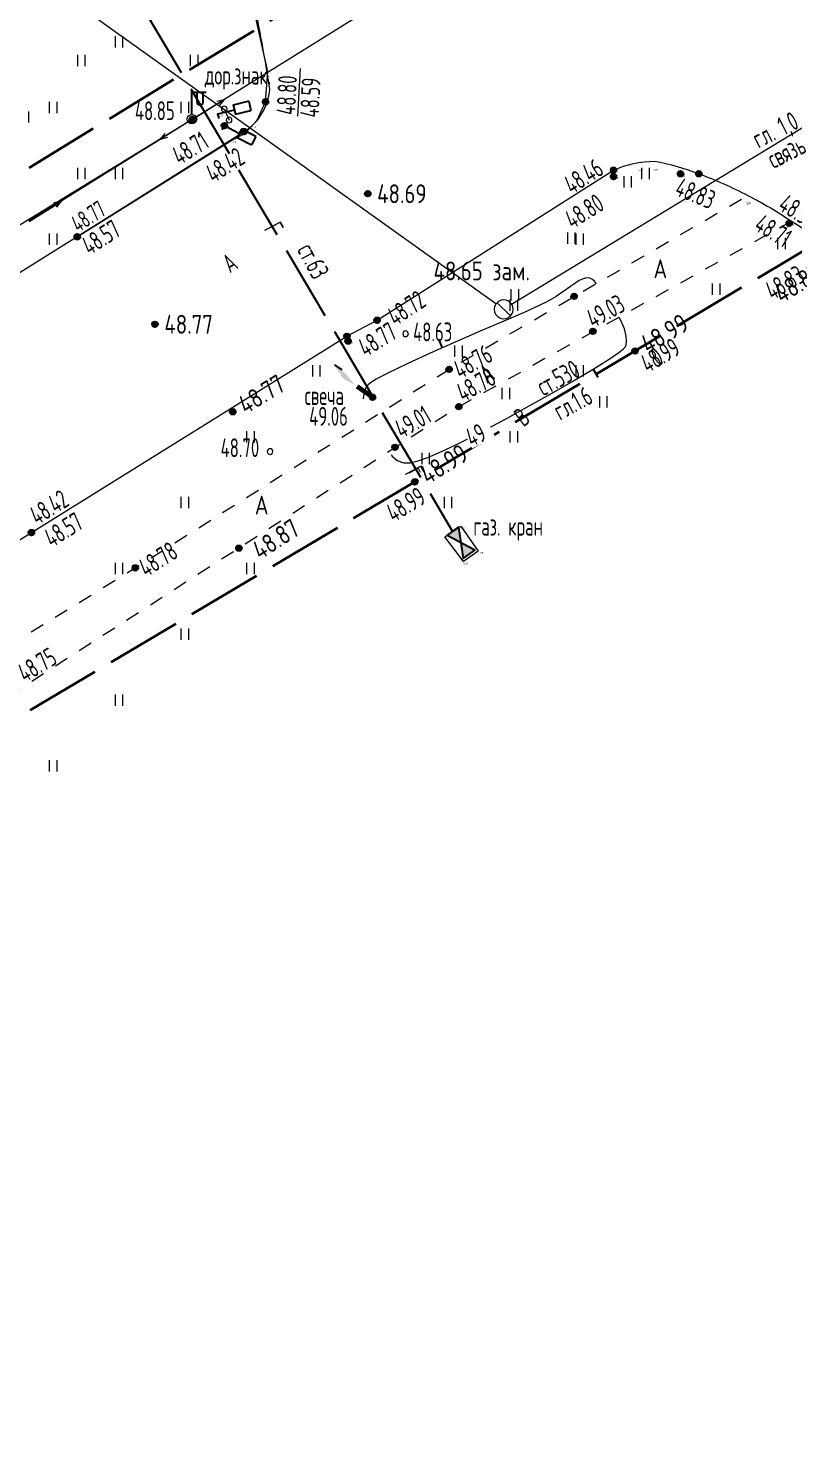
# Model space of a CAD drawing. Extents: x 1098675 to 1099684, y 381052 to 381453.
# Drawn here: x 1099203.2 to 1099243.9, y 381052.5 to 381128 of the extents above; entities that cross this region are included whole.
import ezdxf
from ezdxf.enums import TextEntityAlignment as Align

# ---------------------------------------------------------------- set-up
doc = ezdxf.new("R2010")
doc.units = 0
doc.header["$MEASUREMENT"] = 0
doc.set_wipeout_variables(frame=1)
for name, pattern in [('500_122_1_1', [10, 8, -2]), ('500_189_2', [3, 1.5, -1.5]), ('ШТРИХ 4х1', [5, 4, -1])]:
    doc.linetypes.add(name, pattern=pattern)
doc.layers.add('Горизонтали', color=32, linetype='CONTINUOUS', lineweight=15)
doc.layers.add('Съемка', color=253, linetype='CONTINUOUS', lineweight=20)
doc.layers.add('С_ВЫСОТА', color=252, linetype='CONTINUOUS')
doc.styles.add('10', font='GOST2304A.ttf', dxfattribs={"height": 0.001206})
doc.styles.add('24', font='GOST2304A.ttf', dxfattribs={"height": 0.001206})
doc.styles.add('TOPO_D431', font='GOST2304A.ttf')
doc.styles.add('ГОСТ', font='GOST2304A.ttf', dxfattribs={"height": 2.5})
doc.linetypes.add('500_132_1', pattern='A,4,[3,Topography.shx,S=2.5,R=0,X=0,Y=0],4,-2', length=10)

# ---------------------------------------------------------------- blocks, each defined once
blk = doc.blocks.new('Съемка')
at = {"layer": 'Съемка', "linetype": 'Continuous', "lineweight": -2}
h = blk.add_hatch(color=8, dxfattribs=at)
h.dxf.hatch_style = 1
edge = h.paths.add_edge_path()
edge.add_arc((1099215.784, 381124.107), 0.15, 0, 360)
h = blk.add_hatch(color=8, dxfattribs=at)
h.dxf.hatch_style = 1
edge = h.paths.add_edge_path()
edge.add_arc((1099215.784, 381124.107), 0.15, 0, 360)
h = blk.add_hatch(color=8, dxfattribs=at)
h.dxf.hatch_style = 1
edge = h.paths.add_edge_path()
edge.add_arc((1099211.886, 381123.168), 0.15, 0, 360)
h = blk.add_hatch(color=8, dxfattribs=at)
h.dxf.hatch_style = 1
edge = h.paths.add_edge_path()
edge.add_arc((1099211.886, 381123.168), 0.15, 0, 360)
h = blk.add_hatch(color=8, dxfattribs=at)
h.dxf.hatch_style = 1
edge = h.paths.add_edge_path()
edge.add_arc((1099213.6, 381122.84), 0.15, 0, 360)
h = blk.add_hatch(color=8, dxfattribs=at)
h.dxf.hatch_style = 1
edge = h.paths.add_edge_path()
edge.add_arc((1099214.655, 381122.527), 0.15, 0, 360)
h = blk.add_hatch(color=8, dxfattribs=at)
h.dxf.hatch_style = 1
edge = h.paths.add_edge_path()
edge.add_arc((1099234.296, 381120.134), 0.15, 0, 360)
h = blk.add_hatch(color=8, dxfattribs=at)
h.dxf.hatch_style = 1
edge = h.paths.add_edge_path()
edge.add_arc((1099234.296, 381120.134), 0.15, 0, 360)
h = blk.add_hatch(color=8, dxfattribs=at)
h.dxf.hatch_style = 1
edge = h.paths.add_edge_path()
edge.add_arc((1099234.298, 381120.473), 0.15, 0, 360)
h = blk.add_hatch(color=8, dxfattribs=at)
h.dxf.hatch_style = 1
edge = h.paths.add_edge_path()
edge.add_arc((1099237.854, 381120.279), 0.15, 0, 360)
h = blk.add_hatch(color=8, dxfattribs=at)
h.dxf.hatch_style = 1
edge = h.paths.add_edge_path()
edge.add_arc((1099238.833, 381120.281), 0.15, 0, 360)
h = blk.add_hatch(color=8, dxfattribs=at)
h.dxf.hatch_style = 1
edge = h.paths.add_edge_path()
edge.add_arc((1099221.222, 381119.22), 0.15, 0, 360)
h = blk.add_hatch(color=8, dxfattribs=at)
h.dxf.hatch_style = 1
edge = h.paths.add_edge_path()
edge.add_arc((1099221.222, 381119.22), 0.15, 0, 360)
h = blk.add_hatch(color=8, dxfattribs=at)
h.dxf.hatch_style = 1
edge = h.paths.add_edge_path()
edge.add_arc((1099243.633, 381117.647), 0.15, 0, 360)
h = blk.add_hatch(color=8, dxfattribs=at)
h.dxf.hatch_style = 1
edge = h.paths.add_edge_path()
edge.add_arc((1099243.633, 381117.647), 0.15, 0, 360)
h = blk.add_hatch(color=8, dxfattribs=at)
h.dxf.hatch_style = 1
edge = h.paths.add_edge_path()
edge.add_arc((1099205.771, 381116.933), 0.15, 0, 360)
h = blk.add_hatch(color=8, dxfattribs=at)
h.dxf.hatch_style = 1
edge = h.paths.add_edge_path()
edge.add_arc((1099205.771, 381116.933), 0.15, 0, 360)
h = blk.add_hatch(color=8, dxfattribs=at)
h.dxf.hatch_style = 1
edge = h.paths.add_edge_path()
edge.add_arc((1099232.196, 381113.763), 0.15, 0, 360)
h = blk.add_hatch(color=8, dxfattribs=at)
h.dxf.hatch_style = 1
edge = h.paths.add_edge_path()
edge.add_arc((1099232.196, 381113.763), 0.15, 0, 360)
h = blk.add_hatch(color=8, dxfattribs=at)
h.dxf.hatch_style = 1
edge = h.paths.add_edge_path()
edge.add_arc((1099228.453, 381113.074), 0.15, 0, 360)
h = blk.add_hatch(color=8, dxfattribs=at)
h.dxf.hatch_style = 1
edge = h.paths.add_edge_path()
edge.add_arc((1099209.907, 381112.28), 0.15, 0, 360)
h = blk.add_hatch(color=8, dxfattribs=at)
h.dxf.hatch_style = 1
edge = h.paths.add_edge_path()
edge.add_arc((1099209.907, 381112.28), 0.15, 0, 360)
h = blk.add_hatch(color=8, dxfattribs=at)
h.dxf.hatch_style = 1
edge = h.paths.add_edge_path()
edge.add_arc((1099221.722, 381112.495), 0.15, 0, 360)
h = blk.add_hatch(color=8, dxfattribs=at)
h.dxf.hatch_style = 1
edge = h.paths.add_edge_path()
edge.add_arc((1099233.197, 381111.906), 0.15, 0, 360)
h = blk.add_hatch(color=8, dxfattribs=at)
h.dxf.hatch_style = 1
edge = h.paths.add_edge_path()
edge.add_arc((1099233.197, 381111.906), 0.15, 0, 360)
h = blk.add_hatch(color=8, dxfattribs=at)
h.dxf.hatch_style = 1
edge = h.paths.add_edge_path()
edge.add_arc((1099220.116, 381111.642), 0.15, 0, 360)
h = blk.add_hatch(color=8, dxfattribs=at)
h.dxf.hatch_style = 1
edge = h.paths.add_edge_path()
edge.add_arc((1099220.177, 381111.382), 0.15, 0, 360)
h = blk.add_hatch(color=8, dxfattribs=at)
h.dxf.hatch_style = 1
edge = h.paths.add_edge_path()
edge.add_arc((1099220.177, 381111.382), 0.15, 0, 360)
h = blk.add_hatch(color=8, dxfattribs=at)
h.dxf.hatch_style = 1
edge = h.paths.add_edge_path()
edge.add_arc((1099235.438, 381110.861), 0.15, 0, 360)
h = blk.add_hatch(color=8, dxfattribs=at)
h.dxf.hatch_style = 1
edge = h.paths.add_edge_path()
edge.add_arc((1099235.438, 381110.861), 0.15, 0, 360)
blk.add_hatch(color=8, dxfattribs=at).paths.add_polyline_path([(1099220.105, 381109.586), (1099219.731, 381109.927), (1099219.343, 381110.193), (1099219.691, 381109.757), (1099219.883, 381109.427), (1099220.141, 381109.25), (1099220.546, 381109.052), (1099220.311, 381109.331)])
h = blk.add_hatch(color=8, dxfattribs=at)
h.dxf.hatch_style = 1
edge = h.paths.add_edge_path()
edge.add_arc((1099225.548, 381109.884), 0.15, 0, 360)
h = blk.add_hatch(color=8, dxfattribs=at)
h.dxf.hatch_style = 1
edge = h.paths.add_edge_path()
edge.add_arc((1099221.475, 381108.402), 0.15, 0, 360)
h = blk.add_hatch(color=8, dxfattribs=at)
h.dxf.hatch_style = 1
edge = h.paths.add_edge_path()
edge.add_arc((1099221.475, 381108.402), 0.15, 0, 360)
h = blk.add_hatch(color=8, dxfattribs=at)
h.dxf.hatch_style = 1
edge = h.paths.add_edge_path()
edge.add_arc((1099214.043, 381107.627), 0.15, 0, 360)
h = blk.add_hatch(color=8, dxfattribs=at)
h.dxf.hatch_style = 1
edge = h.paths.add_edge_path()
edge.add_arc((1099226.064, 381107.898), 0.15, 0, 360)
h = blk.add_hatch(color=8, dxfattribs=at)
h.dxf.hatch_style = 1
edge = h.paths.add_edge_path()
edge.add_arc((1099222.668, 381105.741), 0.15, 0, 360)
h = blk.add_hatch(color=8, dxfattribs=at)
h.dxf.hatch_style = 1
edge = h.paths.add_edge_path()
edge.add_arc((1099222.668, 381105.741), 0.15, 0, 360)
h = blk.add_hatch(color=8, dxfattribs=at)
h.dxf.hatch_style = 1
edge = h.paths.add_edge_path()
edge.add_arc((1099223.724, 381103.902), 0.15, 0, 360)
h = blk.add_hatch(color=8, dxfattribs=at)
h.dxf.hatch_style = 1
edge = h.paths.add_edge_path()
edge.add_arc((1099223.724, 381103.902), 0.15, 0, 360)
h = blk.add_hatch(color=8, dxfattribs=at)
h.dxf.hatch_style = 1
edge = h.paths.add_edge_path()
edge.add_arc((1099203.339, 381101.205), 0.15, 0, 360)
h = blk.add_hatch(color=8, dxfattribs=at)
h.dxf.hatch_style = 1
h.paths.add_polyline_path([(1099225.442, 381101.059), (1099226.056, 381101.49), (1099226.305, 381099.831), (1099226.918, 381100.262)])
h = blk.add_hatch(color=8, dxfattribs=at)
h.dxf.hatch_style = 1
edge = h.paths.add_edge_path()
edge.add_arc((1099214.369, 381100.377), 0.15, 0, 360)
h = blk.add_hatch(color=8, dxfattribs=at)
h.dxf.hatch_style = 1
edge = h.paths.add_edge_path()
edge.add_arc((1099208.861, 381099.329), 0.15, 0, 360)
at = {"layer": 'Съемка', "color": 8, "linetype": 'Continuous', "lineweight": 20}
for p, q in [((1099207.8, 381127), (1099207.8, 381127.6)), ((1099208.2, 381127), (1099208.2, 381127.6)), ((1099204.3, 381123.5), (1099204.3, 381124.1)), ((1099204.7, 381123.5), (1099204.7, 381124.1)), ((1099211.3, 381123.5), (1099211.3, 381124.1)), ((1099211.7, 381123.5), (1099211.7, 381124.1)), ((1099207.8, 381120), (1099207.8, 381120.6)), ((1099208.2, 381120), (1099208.2, 381120.6)), ((1099235.8, 381120), (1099235.8, 381120.6)), ((1099236.2, 381120), (1099236.2, 381120.6)), ((1099204.3, 381116.5), (1099204.3, 381117.1)), ((1099204.7, 381116.5), (1099204.7, 381117.1)), ((1099232.3, 381116.5), (1099232.3, 381117.1)), ((1099232.7, 381116.5), (1099232.7, 381117.1)), ((1099218.3, 381109.5), (1099218.3, 381110.1)), ((1099218.7, 381109.5), (1099218.7, 381110.1)), ((1099232.3, 381109.5), (1099232.3, 381110.1)), ((1099232.7, 381109.5), (1099232.7, 381110.1)), ((1099214.8, 381106), (1099214.8, 381106.6)), ((1099215.2, 381106), (1099215.2, 381106.6)), ((1099228.8, 381106), (1099228.8, 381106.6)), ((1099229.2, 381106), (1099229.2, 381106.6)), ((1099211.3, 381102.5), (1099211.3, 381103.1)), ((1099211.7, 381102.5), (1099211.7, 381103.1)), ((1099225.3, 381102.5), (1099225.3, 381103.1)), ((1099225.7, 381102.5), (1099225.7, 381103.1)), ((1099207.8, 381099), (1099207.8, 381099.6)), ((1099208.2, 381099), (1099208.2, 381099.6)), ((1099214.8, 381099), (1099214.8, 381099.6)), ((1099215.2, 381099), (1099215.2, 381099.6)), ((1099211.3, 381095.5), (1099211.3, 381096.1)), ((1099211.7, 381095.5), (1099211.7, 381096.1)), ((1099207.8, 381092), (1099207.8, 381092.6)), ((1099208.2, 381092), (1099208.2, 381092.6)), ((1099204.3, 381088.5), (1099204.3, 381089.1)), ((1099204.7, 381088.5), (1099204.7, 381089.1))]:
    blk.add_line(p, q, dxfattribs=at)
at = {"layer": 'Съемка', "color": 8, "linetype": 'Continuous', "lineweight": -2}
for p, q in [((1099211.874, 381123.439), (1099211.874, 381124.689)), ((1099212.624, 381124.604), (1099211.874, 381124.604)), ((1099212.143, 381124.099), (1099212.143, 381124.604)), ((1099212.474, 381124.099), (1099212.474, 381124.604)), ((1099219.45, 381110.118), (1099219.838, 381109.852))]:
    blk.add_line(p, q, dxfattribs=at)
at = {"layer": 'Съемка', "color": 8, "linetype": '500_132_1', "ltscale": 0.5, "flags": 128}
for points in [[(1099383.949, 381208.731), (1099326.921, 381172.344), (1099317.011, 381165.455), (1099300.8, 381157), (1099228.453, 381113.074)], [(1099191.688, 381139.344), (1099228.453, 381113.074)]]:
    blk.add_lwpolyline(points, dxfattribs=at)
at = {"layer": 'Съемка', "color": 8, "linetype": '500_122_1_1', "lineweight": 40, "ltscale": 0.5, "flags": 128}
for points in [[(1099173.186, 381073.881), (1099264.655, 381128.217), (1099249.551, 381151.239), (1099313.303, 381191.893)], [(1099227.981, 381135.682), (1099091.232, 381052.456)]]:
    blk.add_lwpolyline(points, dxfattribs=at)
at = {"layer": 'Съемка', "color": 8, "lineweight": 20, "flags": 128}
for points in [[(1099240.546, 381141.014), (1099211.886, 381123.168), (1099181.23, 381104.401), (1099156.345, 381088.882), (1099130.273, 381072.554)], [(1099211.886, 381123.168), (1099203.224, 381117.76)]]:
    blk.add_lwpolyline(points, dxfattribs=at)
at = {"layer": 'Съемка', "color": 8, "linetype": 'Continuous', "ltscale": 0.5}
for points in [[(1099118.966, 381062.725), (1099131.524, 381070.497), (1099157.543, 381086.885), (1099171.561, 381095.535), (1099182.078, 381102.138), (1099188.437, 381106.152), (1099197.265, 381111.626), (1099206.393, 381117.337), (1099214.655, 381122.527, 0.234366), (1099216.013, 381124.765, 0.011649), (1099215.388, 381128.336), (1099214.902, 381130.788, 0.050583), (1099213.372, 381133.911)], [(1099131.642, 381056.379), (1099145.207, 381064.878), (1099163.832, 381076.541), (1099173.033, 381082.31), (1099187.432, 381091.334), (1099203.339, 381101.205), (1099220.116, 381111.642), (1099221.722, 381112.495), (1099234.298, 381120.473, -0.104791), (1099236.475, 381120.949, -0.047521), (1099238.833, 381120.281, -0.029361), (1099241.436, 381119.128, -0.031396), (1099243.749, 381117.758), (1099244.872, 381117.071)]]:
    blk.add_lwpolyline(points, format="xyb", dxfattribs=at)
blk.add_lwpolyline([(1099205.771, 381116.933), (1099214.001, 381122.06), (1099214.684, 381122.416), (1099215.346, 381123.128), (1099215.784, 381124.107), (1099215.908, 381125.715), (1099214.838, 381130.468)], dxfattribs=at)
at = {"layer": 'Съемка', "color": 8, "linetype": 'ШТРИХ 4х1', "lineweight": 30, "flags": 128}
blk.add_lwpolyline([(1099209.26, 381129.104), (1099225.737, 381101.261)], dxfattribs=at)
at = {"layer": 'Съемка', "color": 8, "linetype": 'Continuous', "lineweight": 20}
for points in [[(1099205.8, 381126), (1099205.8, 381126.6)], [(1099206.2, 381126), (1099206.2, 381126.6)], [(1099211.8, 381126), (1099211.8, 381126.6)], [(1099212.2, 381126), (1099212.2, 381126.6)], [(1099211.886, 381123.168), (1099213.584, 381124.225)], [(1099213.199, 381124.133), (1099213.584, 381124.225), (1099213.331, 381123.92)], [(1099203.2, 381123), (1099203.2, 381123.6)], [(1099211.886, 381123.168), (1099210.189, 381122.108)], [(1099210.574, 381122.201), (1099210.189, 381122.108), (1099210.441, 381122.413)], [(1099205.8, 381120), (1099205.8, 381120.6)], [(1099206.2, 381120), (1099206.2, 381120.6)], [(1099234.856, 381119.551), (1099234.856, 381120.151)], [(1099235.256, 381119.551), (1099235.256, 381120.151)], [(1099231.856, 381116.551), (1099231.856, 381117.151)], [(1099232.256, 381116.551), (1099232.256, 381117.151)], [(1099243.039, 381116.274), (1099243.039, 381116.874)], [(1099243.439, 381116.274), (1099243.439, 381116.874)], [(1099239.559, 381113.85), (1099239.559, 381114.45)], [(1099239.959, 381113.85), (1099239.959, 381114.45)], [(1099225.856, 381110.551), (1099225.856, 381111.151)], [(1099226.256, 381110.551), (1099226.256, 381111.151)], [(1099228.37, 381108.298), (1099228.37, 381108.898)], [(1099228.77, 381108.298), (1099228.77, 381108.898)], [(1099233.559, 381107.85), (1099233.559, 381108.45)], [(1099233.959, 381107.85), (1099233.959, 381108.45)], [(1099224.109, 381104.842), (1099224.109, 381105.442)], [(1099224.509, 381104.842), (1099224.509, 381105.442)]]:
    blk.add_lwpolyline(points, dxfattribs=at)
at = {"layer": 'Съемка', "color": 8, "flags": 128}
for points in [[(1099217.495, 381123.34), (1099217.65, 381125.875)], [(1099213.59, 381123.725), (1099213.847, 381123.137)]]:
    blk.add_lwpolyline(points, dxfattribs=at)
at = {"layer": 'Съемка', "color": 8, "linetype": 'Continuous', "lineweight": -2}
for points in [[(1099214.891, 381124.135), (1099214.066, 381123.929), (1099214.188, 381123.444), (1099215.012, 381123.65)], [(1099214.891, 381124.135), (1099215.012, 381123.65)], [(1099213.315, 381123.225), (1099213.254, 381123.468), (1099214.127, 381123.686)], [(1099213.485, 381122.619), (1099213.6, 381122.84), (1099214.399, 381122.426)], [(1099215.269, 381122.256), (1099214.514, 381122.647), (1099214.284, 381122.204), (1099215.038, 381121.812)], [(1099215.269, 381122.256), (1099215.038, 381121.812)], [(1099203.224, 381117.76), (1099204.921, 381118.819)], [(1099204.536, 381118.726), (1099204.921, 381118.819), (1099204.669, 381118.514)], [(1099225.204, 381111.033), (1099225.001, 381111.491)], [(1099233.204, 381109.889), (1099233.464, 381109.462)], [(1099225.442, 381101.059), (1099226.056, 381101.49), (1099226.305, 381099.831), (1099226.918, 381100.262), (1099225.442, 381101.059)]]:
    blk.add_lwpolyline(points, dxfattribs=at)
at = {"layer": 'Съемка', "color": 8, "linetype": 'Continuous'}
for points in [[(1099215.884, 381124.107), (1099215.684, 381124.107)], [(1099215.784, 381124.207), (1099215.784, 381124.007)]]:
    blk.add_lwpolyline(points, dxfattribs=at)
at = {"layer": 'Съемка', "color": 8, "linetype": 'Continuous', "lineweight": 20, "flags": 128}
for points in [[(1099213.44, 381123.725, 1), (1099213.74, 381123.725, 1)], [(1099213.697, 381123.137, 1), (1099213.997, 381123.137, 1)], [(1099214.505, 381122.527, 1), (1099214.805, 381122.527, 1)], [(1099234.148, 381120.473, 1), (1099234.448, 381120.473, 1)], [(1099238.683, 381120.281, 1), (1099238.983, 381120.281, 1)], [(1099221.568, 381112.492, 1), (1099221.868, 381112.492, 1)], [(1099221.572, 381112.495, 1), (1099221.872, 381112.495, 1)], [(1099219.966, 381111.642, 1), (1099220.266, 381111.642, 1)], [(1099223.085, 381111.773, 1), (1099223.385, 381111.773, 1)], [(1099225.398, 381109.884, 1), (1099225.698, 381109.884, 1)], [(1099225.914, 381107.898, 1), (1099226.214, 381107.898, 1)], [(1099215.875, 381105.512, 1), (1099216.175, 381105.512, 1)], [(1099203.189, 381101.205, 1), (1099203.489, 381101.205, 1)], [(1099208.711, 381099.329, 1), (1099209.011, 381099.329, 1)]]:
    blk.add_lwpolyline(points, format="xyb", close=True, dxfattribs=at)
at = {"layer": 'Съемка', "color": 8, "linetype": '500_189_2', "ltscale": 0.5, "flags": 128}
for points in [[(1099167.526, 381073.95), (1099182.425, 381082.819), (1099193.515, 381089.906), (1099208.861, 381099.329), (1099225.548, 381109.884), (1099241.436, 381119.128)], [(1099243.749, 381117.758), (1099226.064, 381107.898), (1099202.674, 381092.856), (1099191.896, 381085.729), (1099169.243, 381072.137)]]:
    blk.add_lwpolyline(points, dxfattribs=at)
at = {"layer": 'Съемка', "color": 8, "ltscale": 0.5, "flags": 128}
for points in [[(1099233.392, 381114.424), (1099233.283, 381114.565), (1099233.181, 381114.668), (1099233.038, 381114.733), (1099232.863, 381114.74), (1099232.683, 381114.689), (1099232.472, 381114.6), (1099232.282, 381114.487), (1099232.003, 381114.289), (1099231.651, 381114.036), (1099231.24, 381113.758), (1099230.788, 381113.484), (1099230.341, 381113.27), (1099229.533, 381112.913), (1099228.456, 381112.447), (1099227.202, 381111.907), (1099225.866, 381111.326), (1099224.541, 381110.74), (1099223.318, 381110.183), (1099222.292, 381109.689), (1099221.676, 381109.362), (1099221.363, 381109.169), (1099221.238, 381109.068), (1099221.202, 381109.027), (1099221.153, 381108.949), (1099221.074, 381108.775), (1099220.998, 381108.484), (1099220.981, 381108.31)], [(1099222.474, 381105.337), (1099222.527, 381105.272), (1099222.786, 381105.046), (1099223.143, 381104.913), (1099223.483, 381104.918), (1099223.912, 381105.021), (1099224.418, 381105.205), (1099224.986, 381105.449), (1099225.602, 381105.733), (1099226.252, 381106.039), (1099226.811, 381106.317), (1099227.641, 381106.752), (1099228.667, 381107.305), (1099229.812, 381107.935), (1099231.001, 381108.603), (1099232.157, 381109.267), (1099233.204, 381109.889), (1099234.065, 381110.428), (1099234.571, 381110.773), (1099234.816, 381110.968), (1099234.907, 381111.062), (1099234.929, 381111.098), (1099234.959, 381111.18), (1099234.988, 381111.359), (1099234.973, 381111.65), (1099234.875, 381112.04), (1099234.705, 381112.451), (1099234.594, 381112.644)]]:
    blk.add_lwpolyline(points, dxfattribs=at)
at = {"layer": 'Съемка', "color": 8, "linetype": 'Continuous', "lineweight": -2, "const_width": 0.25}
blk.add_lwpolyline([(1099221.477, 381108.412), (1099220.652, 381108.977)], dxfattribs=at)
at = {"layer": 'Съемка', "color": 8, "linetype": 'Continuous', "ltscale": 0.5, "flags": 128}
blk.add_lwpolyline([(1099225.315, 381100.972), (1099226.167, 381101.555), (1099227.101, 381100.219), (1099226.311, 381099.671)], close=True, dxfattribs=at)
at = {"layer": 'Съемка', "color": 8, "linetype": 'Continuous', "lineweight": -2}
for centre, radius in [((1099215.784, 381124.107), 0.15), ((1099215.784, 381124.107), 0.15), ((1099211.886, 381123.168), 0.15), ((1099211.886, 381123.168), 0.15), ((1099211.874, 381123.189), 0.025), ((1099213.6, 381122.84), 0.15), ((1099214.655, 381122.527), 0.15), ((1099234.296, 381120.134), 0.15), ((1099234.296, 381120.134), 0.15), ((1099234.298, 381120.473), 0.15), ((1099237.854, 381120.279), 0.15), ((1099238.833, 381120.281), 0.15), ((1099221.222, 381119.22), 0.15), ((1099221.222, 381119.22), 0.15), ((1099243.633, 381117.647), 0.15), ((1099243.633, 381117.647), 0.15), ((1099205.771, 381116.933), 0.15), ((1099205.771, 381116.933), 0.15), ((1099232.196, 381113.763), 0.15), ((1099232.196, 381113.763), 0.15), ((1099228.453, 381113.074), 0.15), ((1099209.907, 381112.28), 0.15), ((1099209.907, 381112.28), 0.15), ((1099221.722, 381112.495), 0.15), ((1099233.197, 381111.906), 0.15), ((1099233.197, 381111.906), 0.15), ((1099220.116, 381111.642), 0.15), ((1099220.177, 381111.382), 0.15), ((1099220.177, 381111.382), 0.15), ((1099235.438, 381110.861), 0.15), ((1099235.438, 381110.861), 0.15), ((1099225.548, 381109.884), 0.15), ((1099221.475, 381108.402), 0.15), ((1099221.475, 381108.402), 0.15), ((1099214.043, 381107.627), 0.15), ((1099226.064, 381107.898), 0.15), ((1099222.668, 381105.741), 0.15), ((1099222.668, 381105.741), 0.15), ((1099223.724, 381103.902), 0.15), ((1099223.724, 381103.902), 0.15), ((1099203.339, 381101.205), 0.15), ((1099214.369, 381100.377), 0.15), ((1099208.861, 381099.329), 0.15)]:
    blk.add_circle(centre, radius, dxfattribs=at)
at = {"layer": 'Съемка', "color": 8, "linetype": 'Continuous'}
blk.add_circle((1099215.784, 381124.107), 0.1, dxfattribs=at)
at = {"layer": 'Съемка', "color": 8, "linetype": 'Continuous', "lineweight": 20}
blk.add_circle((1099211.874, 381123.189), 0.25, dxfattribs=at)
at = {"layer": 'Съемка', "color": 8, "linetype": 'Continuous', "lineweight": -2}
blk.add_arc((1099212.309, 381124.105), 0.166, 182.15673, 357.84327, dxfattribs=at)
at = {"layer": 'Съемка', "color": 8, "linetype": 'Continuous', "lineweight": 15, "ltscale": 0.5, "style": 'ГОСТ', "width": 0.8}
for s, p in [('дор.знак.', (1099212.557, 381125.024)), ('48.63', (1099223.635, 381111.373)), ('48.70', (1099213.397, 381105.214))]:
    blk.add_text(s, height=1, dxfattribs=at).set_placement(p)
at = {"layer": 'Съемка', "color": 8, "linetype": 'Continuous', "style": 'ГОСТ', "width": 0.8}
for s, p in [('48.80', (1099217.363, 381123.396)), ('48.59', (1099218.615, 381123.258))]:
    blk.add_text(s, height=1, rotation=87.12182, dxfattribs=at).set_placement(p)
at = {"layer": 'Съемка', "color": 8, "lineweight": 30, "style": 'ГОСТ', "width": 0.8}
for s, p in [('48.85', (1099208.84, 381123.131)), ('49.06', (1099218.108, 381106.887))]:
    blk.add_text(s, height=1, dxfattribs=at).set_placement(p)
at = {"layer": 'Съемка', "color": 8, "linetype": '500_132_1', "ltscale": 0.5, "style": 'ГОСТ', "width": 0.8}
for s, p in [('гл. 1,0', (1099242.002, 381121.608)), ('связь', (1099242.801, 381120.529))]:
    blk.add_text(s, height=1, rotation=26.93383, dxfattribs=at).set_placement(p)
at = {"layer": 'Съемка', "color": 8, "lineweight": 30, "style": 'ГОСТ', "width": 0.8}
for s, rotation, p in [('48.71', 31.97871, (1099211.22, 381120.711)), ('48.83', 30.71218, (1099242.749, 381113.529)), ('48.99', 30.71218, (1099236.119, 381109.658)), ('0', 30.71218, (1099236.665, 381110.019)), ('48.99', 31.47265, (1099222.602, 381101.722))]:
    blk.add_text(s, height=1, rotation=rotation, dxfattribs=at).set_placement(p)
at = {"layer": 'Съемка', "color": 8, "linetype": 'Continuous', "lineweight": 15, "ltscale": 0.5, "style": 'ГОСТ', "width": 0.8}
for s, rotation, p in [('48.42', 32.8606, (1099213.023, 381119.757)), ('48.46', 32.84425, (1099232.079, 381119.158)), ('48.56', 328.75456, (1099242.984, 381118.398)), ('48.71', 328.75456, (1099241.702, 381117.329)), ('48.72', 33.96635, (1099222.7, 381112.152)), ('48.76', 30.06856, (1099226.158, 381109.336)), ('48.78', 29.36111, (1099226.305, 381108.116)), ('48.42', 31.99317, (1099203.647, 381101.576)), ('48.57', 31.99317, (1099204.422, 381100.382)), ('48.78', 32.52572, (1099209.451, 381098.802)), ('48.75', 30.96739, (1099202.999, 381093.21))]:
    blk.add_text(s, height=1, rotation=rotation, dxfattribs=at).set_placement(p)
at = {"layer": 'Съемка', "color": 8, "linetype": 'Continuous', "lineweight": 30, "style": 'ГОСТ'}
for s, p in [('48.69', (1099221.722, 381118.72)), ('48.69', (1099221.722, 381118.72)), ('48.65 зам.', (1099224.72, 381114.614)), ('48.77', (1099210.407, 381111.78)), ('48.77', (1099210.407, 381111.78))]:
    blk.add_text(s, height=1, dxfattribs=at).set_placement(p)
at = {"layer": 'Съемка', "color": 8, "style": 'ГОСТ', "width": 0.8}
for s, height, rotation, p in [('48.83', 1, 337.62715, (1099237.491, 381119.171)), ('48.77', 0.9, 33, (1099205.826, 381117.135)), ('48.80', 1, 31.79167, (1099232.109, 381117.317)), ('48.57', 1, 33, (1099206.436, 381115.915)), ('49.03', 1, 28.96405, (1099233.216, 381112.046)), ('48.77', 1, 31.79167, (1099221.116, 381110.506)), ('49.01', 1, 30.18347, (1099223.035, 381106.18))]:
    blk.add_text(s, height=height, rotation=rotation, dxfattribs=at).set_placement(p)
for s, rotation, p in [('Г', 298.24059, (1099216.231, 381117.382)), ('ст.63', 298.24059, (1099218.326, 381115.645)), ('ст.530', 28.58279, (1099231.345, 381109.432)), ('гл.1.6', 28.58279, (1099232.125, 381108.081)), ('В', 37.25611, (1099229.413, 381107.351)), ('Г', 298.24059, (1099223.712, 381104.41))]:
    blk.add_text(s, height=1, rotation=rotation, dxfattribs=at).set_placement(p, align=Align.MIDDLE_CENTER)
for p in [(1099213.631, 381115.401), (1099227.297, 381109.51)]:
    blk.add_text('А', height=1, rotation=31.66428, dxfattribs=at).set_placement(p, align=Align.MIDDLE_LEFT)
at = {"layer": 'Съемка', "color": 8, "style": '24'}
for p in [(1099236.418, 381115.228), (1099215.217, 381102.665)]:
    blk.add_text('А', height=1, dxfattribs=at).set_placement(p, align=Align.MIDDLE_LEFT)
at = {"layer": 'Съемка', "color": 8, "linetype": 'Continuous', "lineweight": 30, "style": 'ГОСТ'}
for s, rotation, p in [('48.83', 30.71218, (1099243.227, 381113.365)), ('48.99', 30.71218, (1099236.123, 381110.686)), ('48.77', 31.47265, (1099214.731, 381107.462)), ('48.99', 31.47265, (1099224.411, 381103.737)), ('48.87', 32.99441, (1099215.5, 381099.726))]:
    blk.add_text(s, height=1, rotation=rotation, dxfattribs=at).set_placement(p)
at = {"layer": 'Съемка', "color": 8, "linetype": 'Continuous', "lineweight": 30, "style": 'ГОСТ', "width": 0.8}
blk.add_text('свеча', height=1, dxfattribs=at).set_placement((1099217.867, 381107.989))
blk.add_text('49', height=1, rotation=26.45848, dxfattribs=at).set_placement((1099226.532, 381106.178), align=Align.MIDDLE_LEFT)
at = {"layer": 'Съемка', "color": 8, "style": '10'}
blk.add_text('Г', height=0.603, rotation=298.24059, dxfattribs=at).set_placement((1099223.712, 381104.41), align=Align.MIDDLE_CENTER)
at = {"layer": 'Съемка', "color": 8, "linetype": 'Continuous', "ltscale": 0.5, "style": 'ГОСТ', "width": 0.8}
blk.add_text('газ. кран', height=1, dxfattribs=at).set_placement((1099226.837, 381101.044))
at = {"color": 8, "linetype": 'Continuous', "lineweight": 20}
blk.add_wipeout([(1099228.953, 381113.074), (1099228.936, 381113.204), (1099228.886, 381113.324), (1099228.807, 381113.428), (1099228.703, 381113.507), (1099228.582, 381113.557), (1099228.453, 381113.574), (1099228.324, 381113.557), (1099228.203, 381113.507), (1099228.099, 381113.428), (1099228.02, 381113.324), (1099227.97, 381113.204), (1099227.953, 381113.074), (1099227.97, 381112.945), (1099228.02, 381112.824), (1099228.099, 381112.721), (1099228.203, 381112.641), (1099228.324, 381112.591), (1099228.453, 381112.574), (1099228.582, 381112.591), (1099228.703, 381112.641), (1099228.807, 381112.721), (1099228.886, 381112.824), (1099228.936, 381112.945)], dxfattribs=at).dxf.layer = 'Съемка'
at = {"color": 7, "true_color": 0xffffff}
blk.add_wipeout([(1099226.287, 381106.67), (1099227.503, 381107.275), (1099227.993, 381106.29), (1099226.777, 381105.685)], dxfattribs=at).dxf.layer = 'Съемка'
at = {"layer": 'Съемка', "color": 8, "linetype": 'Continuous', "lineweight": 20}
for p, q in [((1099228.8, 381113), (1099228.8, 381113.6)), ((1099229.2, 381113), (1099229.2, 381113.6)), ((1099228.807, 381112.721), (1099228.099, 381113.428))]:
    blk.add_line(p, q, dxfattribs=at)
at = {"layer": 'Съемка', "color": 8, "linetype": 'Continuous', "lineweight": 20, "flags": 128}
blk.add_lwpolyline([(1099228.953, 381113.074), (1099228.936, 381113.204), (1099228.886, 381113.324), (1099228.807, 381113.428), (1099228.703, 381113.507), (1099228.582, 381113.557), (1099228.453, 381113.574), (1099228.324, 381113.557), (1099228.203, 381113.507), (1099228.099, 381113.428), (1099228.02, 381113.324), (1099227.97, 381113.204), (1099227.953, 381113.074), (1099227.97, 381112.945), (1099228.02, 381112.824), (1099228.099, 381112.721), (1099228.203, 381112.641), (1099228.324, 381112.591), (1099228.453, 381112.574), (1099228.582, 381112.591), (1099228.703, 381112.641), (1099228.807, 381112.721), (1099228.886, 381112.824), (1099228.936, 381112.945)], close=True, dxfattribs=at)
at = {"layer": 'Съемка', "color": 8, "linetype": 'Continuous', "lineweight": 20}
for points in [[(1099228.856, 381113.551), (1099228.856, 381114.151)], [(1099229.256, 381113.551), (1099229.256, 381114.151)]]:
    blk.add_lwpolyline(points, dxfattribs=at)
at = {"color": 7, "true_color": 0xffffff}
blk.add_wipeout([(1099226.287, 381106.67), (1099227.503, 381107.275), (1099227.993, 381106.29), (1099226.777, 381105.685)], dxfattribs=at).translate(0, 0, -1.5).dxf.layer = 'Горизонтали'
at = {"layer": 'Съемка', "color": 8, "linetype": 'Continuous', "lineweight": 30, "style": 'ГОСТ', "width": 0.8}
blk.add_text('49', height=1, rotation=26.45848, dxfattribs=at).set_placement((1099226.532, 381106.178, -1.5), align=Align.MIDDLE_LEFT)

msp = doc.modelspace()

# ---------------------------------------------------------------- block references
at = {"layer": 'Съемка', "color": 6, "lineweight": 30}
msp.add_blockref('Съемка', (0, 0), dxfattribs=at)

# ---------------------------------------------------------------- next in the draw order: texts
at = {"layer": 'С_ВЫСОТА', "color": 1, "style": 'TOPO_D431'}
for s, p in [('48.81', (1099215.799, 381125.467)), ('48.81', (1099215.799, 381125.467)), ('48.80', (1099215.754, 381124.053)), ('48.80', (1099215.754, 381124.053)), ('48.82', (1099213.262, 381123.38)), ('48.82', (1099213.262, 381123.38)), ('48.85', (1099211.882, 381123.092)), ('48.85', (1099211.882, 381123.092)), ('48.80', (1099213.6, 381122.747)), ('48.80', (1099213.6, 381122.747)), ('48.78', (1099215.031, 381122.771)), ('48.78', (1099215.031, 381122.771)), ('48.78', (1099213.998, 381121.97)), ('48.78', (1099213.998, 381121.97)), ('48.81', (1099235.654, 381120.459)), ('48.81', (1099235.654, 381120.459)), ('48.80', (1099236.42, 381120.493)), ('48.80', (1099236.42, 381120.493)), ('48.80', (1099234.293, 381120.044)), ('48.80', (1099234.293, 381120.044)), ('48.82', (1099237.824, 381120.189)), ('48.82', (1099237.824, 381120.189)), ('48.83', (1099237.851, 381120.189)), ('48.83', (1099237.851, 381120.189)), ('48.88', (1099241.322, 381118.76)), ('48.88', (1099241.322, 381118.76)), ('48.77', (1099241.363, 381118.685)), ('48.77', (1099241.363, 381118.685)), ('48.80', (1099243.47, 381117.453)), ('48.80', (1099243.47, 381117.453)), ('48.80', (1099243.642, 381117.565)), ('48.80', (1099243.642, 381117.565)), ('48.77', (1099205.768, 381116.843)), ('48.77', (1099205.768, 381116.843)), ('48.97', (1099232.158, 381113.687)), ('48.97', (1099232.158, 381113.687)), ('48.77', (1099220.174, 381111.292)), ('48.77', (1099220.174, 381111.292)), ('49.03', (1099233.181, 381111.803)), ('49.03', (1099233.181, 381111.803)), ('49.06', (1099221.474, 381108.322)), ('49.06', (1099221.474, 381108.322)), ('49.01', (1099221.993, 381107.407)), ('49.01', (1099221.993, 381107.407)), ('49.01', (1099222.664, 381105.65)), ('49.01', (1099222.664, 381105.65)), ('49.17', (1099226.181, 381101.448)), ('49.17', (1099226.181, 381101.448)), ('49.12', (1099225.305, 381100.904)), ('49.12', (1099225.305, 381100.904)), ('49.05', (1099227.121, 381100.127)), ('49.05', (1099227.121, 381100.127)), ('48.95', (1099226.309, 381099.562)), ('48.95', (1099226.309, 381099.562))]:
    msp.add_text(s, height=0.08, dxfattribs=at).set_placement(p, align=Align.MIDDLE_LEFT)

doc.saveas('drawing.dxf')
